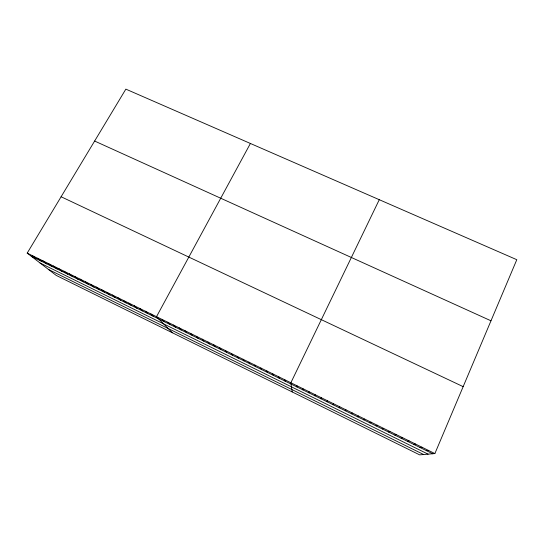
<?xml version="1.0" encoding="UTF-8"?>
<svg xmlns="http://www.w3.org/2000/svg" width="544" height="544" viewBox="0 0 544 544"><rect width="100%" height="100%" fill="white"/><g stroke="black" fill="none" stroke-linecap="round" stroke-linejoin="round"><path stroke-width="0.82" d="M302.981 389.932L302.981 388.722M308.972 392.884L309.074 391.721M314.983 395.842L315.18 394.72M321.014 398.806L321.307 397.732M327.06 401.785L327.454 400.758M434.88 453.574L516.8 259.699L125.854 89.134L27.2 253.123L56.216 275.4L419.648 454.866L434.88 453.574L27.2 253.123M379.27 199.696L290.856 382.758L292.203 391.932M333.125 404.77L333.622 403.791M250.403 143.473L156.502 316.703L172.387 332.765M339.211 407.762L339.803 406.83M345.311 410.761L346.004 409.877M351.431 413.773L352.226 412.937M357.571 416.792L358.469 416.004M363.725 419.825L364.725 419.084M369.906 422.858L371.008 422.171M376.101 425.911L377.305 425.265M382.31 428.964L383.622 428.373M388.545 432.031L389.96 431.487M394.794 435.105L396.318 434.615M401.064 438.192L402.696 437.75M407.354 441.286L409.095 440.898M413.664 444.394L415.507 444.054M419.995 447.501L421.947 447.216M426.34 450.629L428.4 450.391M94.629 141.046L490.98 320.797M61.112 196.758L463.162 386.648M31.294 256.272L432.711 453.757M40.059 262.997L428.087 454.152M48.511 269.484L423.66 454.526M32.416 255.687L36.441 258.801M37.645 258.264L41.596 261.338M42.888 260.841L46.77 263.881M48.144 263.425L51.952 266.431M53.421 266.016L57.154 268.994M58.711 268.62L62.37 271.558M64.008 271.225L67.592 274.128M69.333 273.843L72.842 276.706M74.664 276.461L78.098 279.296M80.009 279.092L83.368 281.887M85.374 281.731L88.658 284.492M90.753 284.376L93.956 287.096M96.145 287.028L99.273 289.714M101.558 289.687L104.604 292.339M106.978 292.352L109.949 294.97M112.418 295.025L115.314 297.609M117.878 297.711L120.693 300.254M123.345 300.397L126.079 302.906M128.833 303.096L131.492 305.565M134.334 305.803L136.911 308.23M139.856 308.516L142.351 310.91M145.384 311.236L147.798 313.589M150.94 313.963L153.272 316.282M162.16 319.484L164.322 321.715M167.824 322.272L169.912 324.469M173.516 325.067L175.508 327.223M179.214 327.869L181.132 329.984M184.94 330.684L186.762 332.758M190.672 333.506L192.413 335.539M196.432 336.335L198.084 338.327M202.198 339.17L203.762 341.122M207.985 342.02L209.467 343.93M213.792 344.869L215.179 346.739M219.613 347.732L220.918 349.561M225.454 350.608L226.664 352.39M231.309 353.484L232.431 355.225M237.184 356.374L238.218 358.074M243.08 359.271L244.018 360.924M248.989 362.175L249.839 363.786M254.918 365.092L255.673 366.663M260.862 368.016L261.521 369.539M266.825 370.947L267.396 372.429M272.802 373.884L273.278 375.326M278.807 376.836L279.188 378.23M284.818 379.794L285.11 381.14M296.908 385.737L297.004 386.995"/></g></svg>
